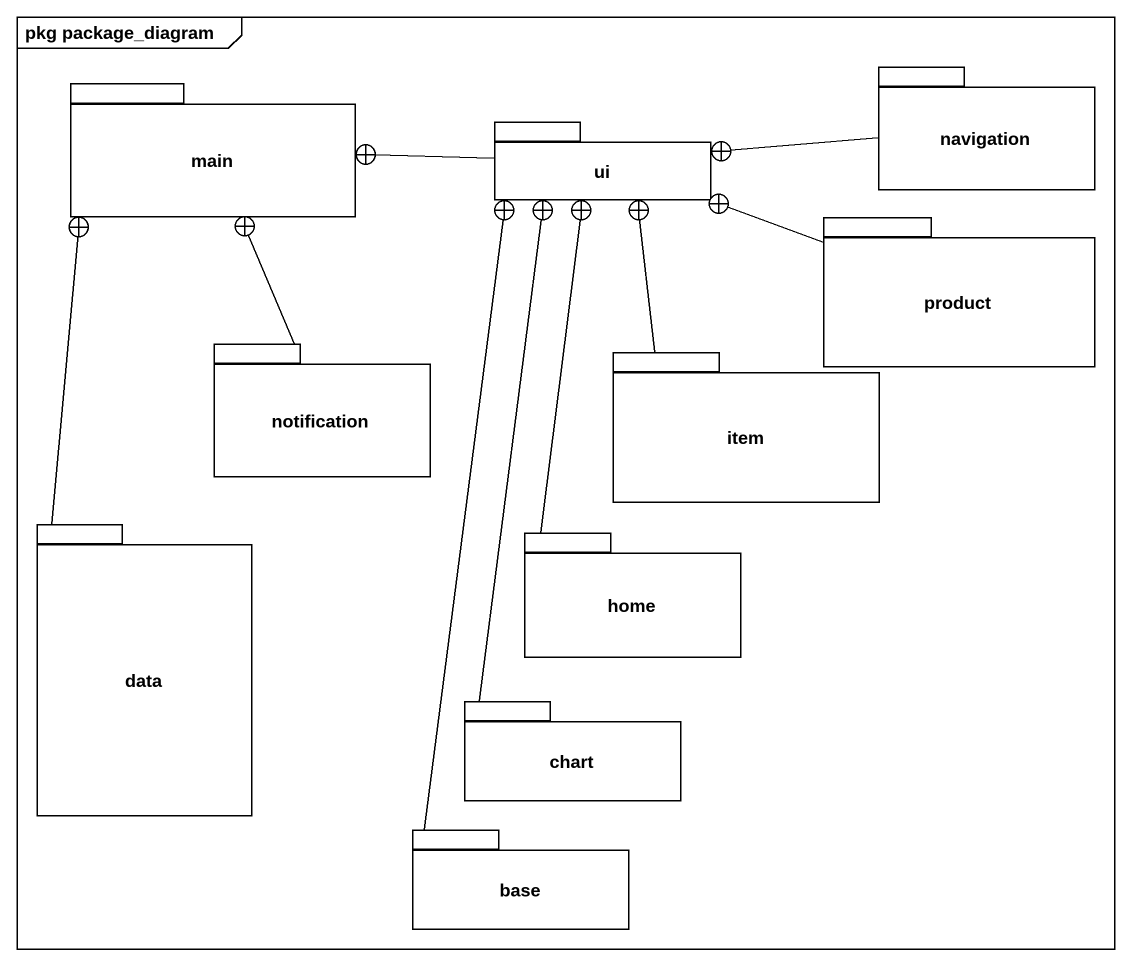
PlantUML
@startuml
mainframe pkg package_diagram
package main {
}
package navigation {
}
package ui {
}
package product {
}
package notification {
}
package item {
}
package data {
}
package home {
}
package chart {
}
package base {
}
navigation -left-+ ui
ui -left-+ main
product -left-+ ui
notification -up-+ main
item -up-+ ui
data -up-+ main
home -up-+ ui
chart -up-+ ui
base -up-+ ui
@enduml
